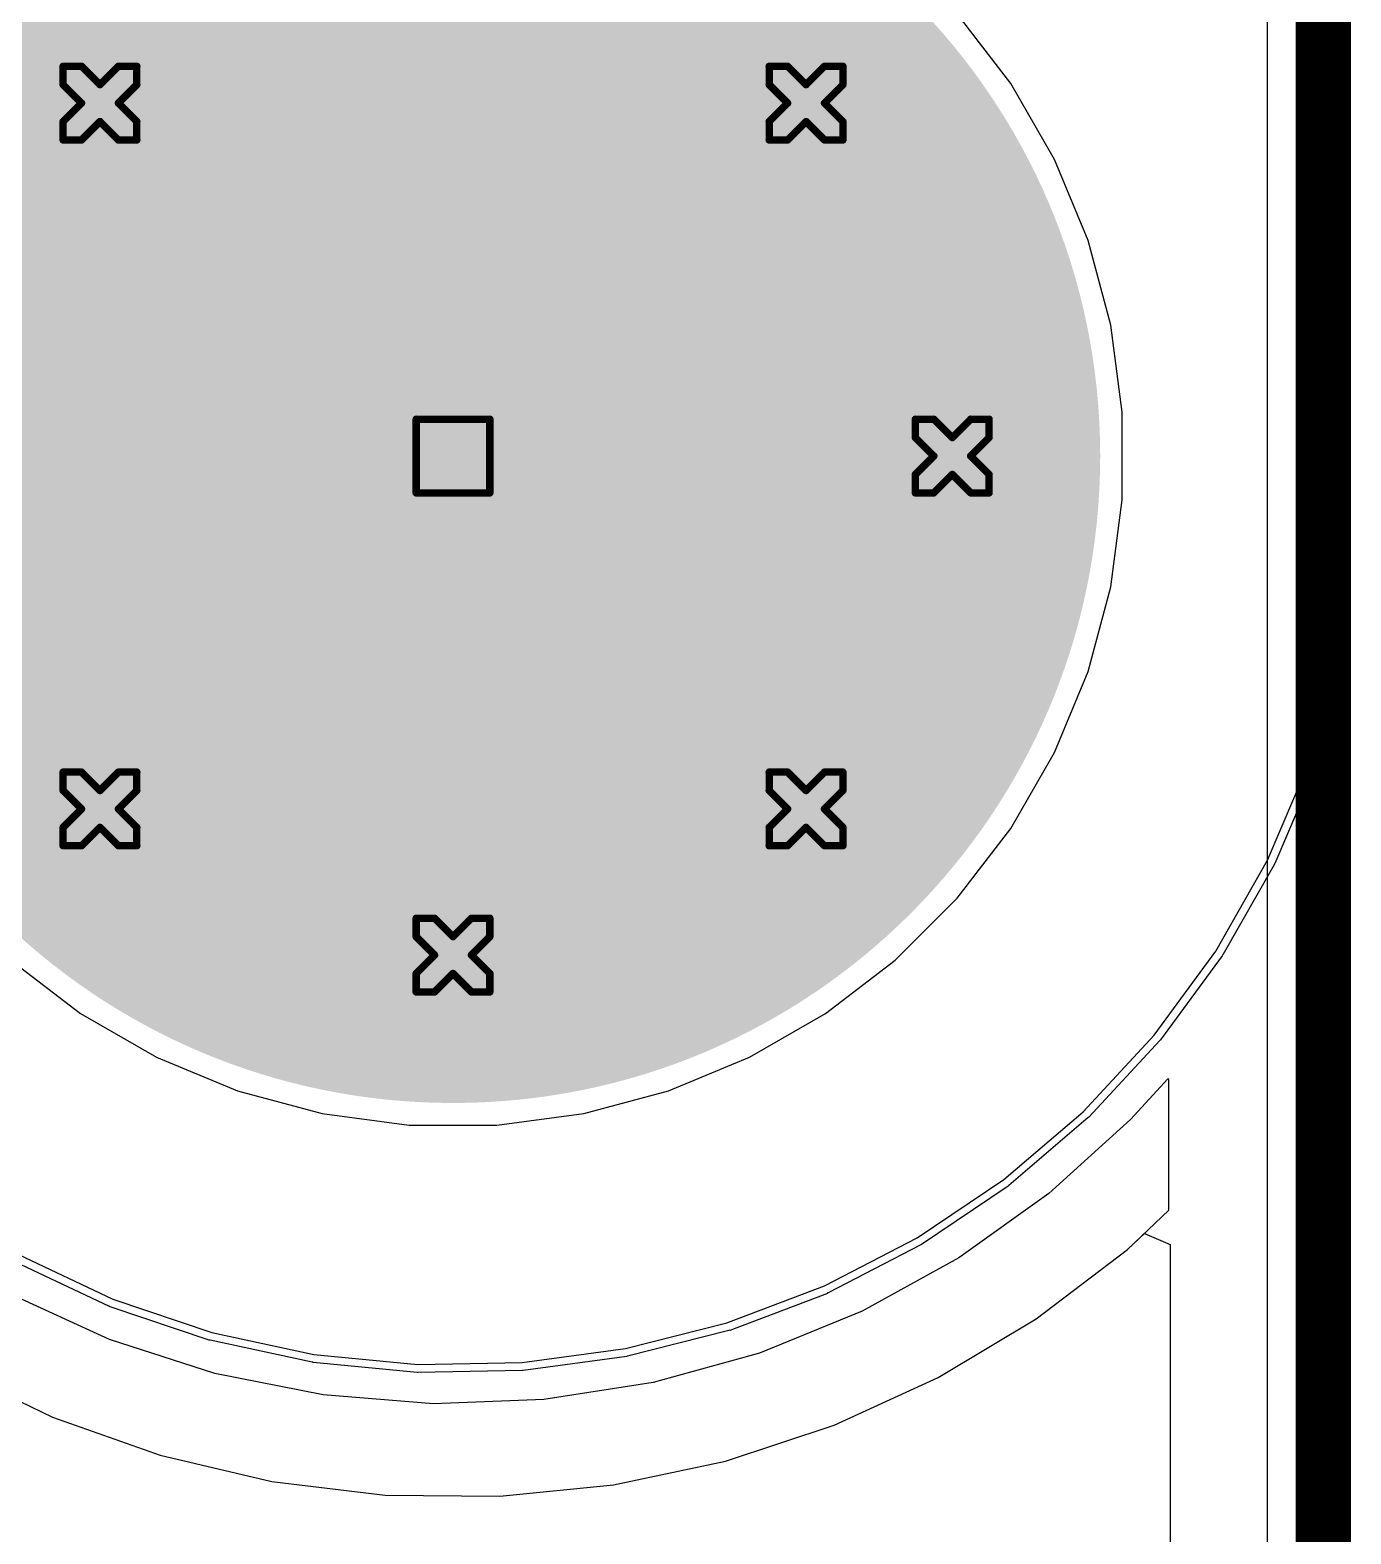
# Model space of a CAD drawing. Header units: inches. Extents: x 0 to 5379, y 0 to 5429.
# Drawn here: x 341.08 to 350.19, y 206.57 to 216.94 of the extents above; entities that cross this region are included whole.
import ezdxf

# ---------------------------------------------------------------- set-up
doc = ezdxf.new("R2010")
doc.units = ezdxf.units.IN
for name, color, linetype in [('Board Outline', 216, 'Continuous'), ('Bottom Layer', 5, 'Continuous'), ('Bottom Solder', 6, 'Continuous'), ('Drill Drawing', 1, 'Continuous'), ('GND01', 16, 'Continuous'), ('GND02', 76, 'Continuous'), ('Multi-Layer', 9, 'Continuous'), ('Pad Holes', 156, 'Continuous'), ('PWR', 156, 'Continuous'), ('SIG 01', 90, 'Continuous'), ('Top Layer', 1, 'Continuous'), ('Top Solder', 216, 'Continuous'), ('Via Holes', 16, 'Continuous')]:
    doc.layers.add(name, color=color, linetype=linetype)

msp = doc.modelspace()

# ---------------------------------------------------------------- hatches: boundary and pattern name
at = {"layer": 'Bottom Layer'}
h = msp.add_hatch(color=5, dxfattribs=at)
edge = h.paths.add_edge_path()
edge.add_arc((344, 214), 4.36, 0, 360)
h = msp.add_hatch(color=5, dxfattribs=at)
edge = h.paths.add_edge_path()
edge.add_arc((341.566, 216.434), 0.3, 0, 360)
h = msp.add_hatch(color=5, dxfattribs=at)
edge = h.paths.add_edge_path()
edge.add_arc((346.434, 216.434), 0.3, 0, 360)
h = msp.add_hatch(color=5, dxfattribs=at)
edge = h.paths.add_edge_path()
edge.add_arc((347.442, 214), 0.3, 0, 360)
h = msp.add_hatch(color=5, dxfattribs=at)
edge = h.paths.add_edge_path()
edge.add_arc((341.566, 211.566), 0.3, 0, 360)
h = msp.add_hatch(color=5, dxfattribs=at)
edge = h.paths.add_edge_path()
edge.add_arc((346.434, 211.566), 0.3, 0, 360)
h = msp.add_hatch(color=5, dxfattribs=at)
edge = h.paths.add_edge_path()
edge.add_arc((344, 210.558), 0.3, 0, 360)
at = {"layer": 'Bottom Solder'}
h = msp.add_hatch(color=6, dxfattribs=at)
edge = h.paths.add_edge_path()
edge.add_arc((344, 214), 4.462, 0, 360)
h = msp.add_hatch(color=6, dxfattribs=at)
edge = h.paths.add_edge_path()
edge.add_arc((341.566, 216.434), 0.402, 0, 360)
h = msp.add_hatch(color=6, dxfattribs=at)
edge = h.paths.add_edge_path()
edge.add_arc((346.434, 216.434), 0.402, 0, 360)
h = msp.add_hatch(color=6, dxfattribs=at)
edge = h.paths.add_edge_path()
edge.add_arc((347.442, 214), 0.402, 0, 360)
h = msp.add_hatch(color=6, dxfattribs=at)
edge = h.paths.add_edge_path()
edge.add_arc((341.566, 211.566), 0.402, 0, 360)
h = msp.add_hatch(color=6, dxfattribs=at)
edge = h.paths.add_edge_path()
edge.add_arc((346.434, 211.566), 0.402, 0, 360)
h = msp.add_hatch(color=6, dxfattribs=at)
edge = h.paths.add_edge_path()
edge.add_arc((344, 210.558), 0.402, 0, 360)
at = {"layer": 'GND01'}
h = msp.add_hatch(color=16, dxfattribs=at)
edge = h.paths.add_edge_path()
edge.add_arc((344, 214), 4.36, 0, 360)
h = msp.add_hatch(color=16, dxfattribs=at)
edge = h.paths.add_edge_path()
edge.add_arc((341.566, 216.434), 0.3, 0, 360)
h = msp.add_hatch(color=16, dxfattribs=at)
edge = h.paths.add_edge_path()
edge.add_arc((346.434, 216.434), 0.3, 0, 360)
h = msp.add_hatch(color=16, dxfattribs=at)
edge = h.paths.add_edge_path()
edge.add_arc((347.442, 214), 0.3, 0, 360)
h = msp.add_hatch(color=16, dxfattribs=at)
edge = h.paths.add_edge_path()
edge.add_arc((341.566, 211.566), 0.3, 0, 360)
h = msp.add_hatch(color=16, dxfattribs=at)
edge = h.paths.add_edge_path()
edge.add_arc((346.434, 211.566), 0.3, 0, 360)
h = msp.add_hatch(color=16, dxfattribs=at)
edge = h.paths.add_edge_path()
edge.add_arc((344, 210.558), 0.3, 0, 360)
at = {"layer": 'GND02'}
h = msp.add_hatch(color=76, dxfattribs=at)
edge = h.paths.add_edge_path()
edge.add_arc((344, 214), 4.36, 0, 360)
h = msp.add_hatch(color=76, dxfattribs=at)
edge = h.paths.add_edge_path()
edge.add_arc((341.566, 216.434), 0.3, 0, 360)
h = msp.add_hatch(color=76, dxfattribs=at)
edge = h.paths.add_edge_path()
edge.add_arc((346.434, 216.434), 0.3, 0, 360)
h = msp.add_hatch(color=76, dxfattribs=at)
edge = h.paths.add_edge_path()
edge.add_arc((347.442, 214), 0.3, 0, 360)
h = msp.add_hatch(color=76, dxfattribs=at)
edge = h.paths.add_edge_path()
edge.add_arc((341.566, 211.566), 0.3, 0, 360)
h = msp.add_hatch(color=76, dxfattribs=at)
edge = h.paths.add_edge_path()
edge.add_arc((346.434, 211.566), 0.3, 0, 360)
h = msp.add_hatch(color=76, dxfattribs=at)
edge = h.paths.add_edge_path()
edge.add_arc((344, 210.558), 0.3, 0, 360)
at = {"layer": 'Multi-Layer'}
h = msp.add_hatch(color=9, dxfattribs=at)
edge = h.paths.add_edge_path()
edge.add_arc((344, 214), 4.36, 0, 360)
at = {"layer": 'Pad Holes'}
h = msp.add_hatch(color=7, dxfattribs=at)
edge = h.paths.add_edge_path()
edge.add_arc((344, 214), 2.5, 0, 360)
at = {"layer": 'PWR'}
h = msp.add_hatch(color=156, dxfattribs=at)
edge = h.paths.add_edge_path()
edge.add_arc((344, 214), 4.36, 0, 360)
h = msp.add_hatch(color=156, dxfattribs=at)
edge = h.paths.add_edge_path()
edge.add_arc((341.566, 216.434), 0.3, 0, 360)
h = msp.add_hatch(color=156, dxfattribs=at)
edge = h.paths.add_edge_path()
edge.add_arc((346.434, 216.434), 0.3, 0, 360)
h = msp.add_hatch(color=156, dxfattribs=at)
edge = h.paths.add_edge_path()
edge.add_arc((347.442, 214), 0.3, 0, 360)
h = msp.add_hatch(color=156, dxfattribs=at)
edge = h.paths.add_edge_path()
edge.add_arc((341.566, 211.566), 0.3, 0, 360)
h = msp.add_hatch(color=156, dxfattribs=at)
edge = h.paths.add_edge_path()
edge.add_arc((346.434, 211.566), 0.3, 0, 360)
h = msp.add_hatch(color=156, dxfattribs=at)
edge = h.paths.add_edge_path()
edge.add_arc((344, 210.558), 0.3, 0, 360)
at = {"layer": 'SIG 01'}
h = msp.add_hatch(color=90, dxfattribs=at)
edge = h.paths.add_edge_path()
edge.add_arc((344, 214), 4.36, 0, 360)
h = msp.add_hatch(color=90, dxfattribs=at)
edge = h.paths.add_edge_path()
edge.add_arc((341.566, 216.434), 0.3, 0, 360)
h = msp.add_hatch(color=90, dxfattribs=at)
edge = h.paths.add_edge_path()
edge.add_arc((346.434, 216.434), 0.3, 0, 360)
h = msp.add_hatch(color=90, dxfattribs=at)
edge = h.paths.add_edge_path()
edge.add_arc((347.442, 214), 0.3, 0, 360)
h = msp.add_hatch(color=90, dxfattribs=at)
edge = h.paths.add_edge_path()
edge.add_arc((341.566, 211.566), 0.3, 0, 360)
h = msp.add_hatch(color=90, dxfattribs=at)
edge = h.paths.add_edge_path()
edge.add_arc((346.434, 211.566), 0.3, 0, 360)
h = msp.add_hatch(color=90, dxfattribs=at)
edge = h.paths.add_edge_path()
edge.add_arc((344, 210.558), 0.3, 0, 360)
at = {"layer": 'Top Layer'}
h = msp.add_hatch(color=1, dxfattribs=at)
edge = h.paths.add_edge_path()
edge.add_arc((344, 214), 4.36, 0, 360)
h = msp.add_hatch(color=1, dxfattribs=at)
edge = h.paths.add_edge_path()
edge.add_arc((341.566, 216.434), 0.3, 0, 360)
h = msp.add_hatch(color=1, dxfattribs=at)
edge = h.paths.add_edge_path()
edge.add_arc((346.434, 216.434), 0.3, 0, 360)
h = msp.add_hatch(color=1, dxfattribs=at)
edge = h.paths.add_edge_path()
edge.add_arc((347.442, 214), 0.3, 0, 360)
h = msp.add_hatch(color=1, dxfattribs=at)
edge = h.paths.add_edge_path()
edge.add_arc((341.566, 211.566), 0.3, 0, 360)
h = msp.add_hatch(color=1, dxfattribs=at)
edge = h.paths.add_edge_path()
edge.add_arc((346.434, 211.566), 0.3, 0, 360)
h = msp.add_hatch(color=1, dxfattribs=at)
edge = h.paths.add_edge_path()
edge.add_arc((344, 210.558), 0.3, 0, 360)
at = {"layer": 'Top Solder'}
h = msp.add_hatch(color=216, dxfattribs=at)
edge = h.paths.add_edge_path()
edge.add_arc((344, 214), 4.462, 0, 360)
h = msp.add_hatch(color=216, dxfattribs=at)
edge = h.paths.add_edge_path()
edge.add_arc((341.566, 216.434), 0.402, 0, 360)
h = msp.add_hatch(color=216, dxfattribs=at)
edge = h.paths.add_edge_path()
edge.add_arc((346.434, 216.434), 0.402, 0, 360)
h = msp.add_hatch(color=216, dxfattribs=at)
edge = h.paths.add_edge_path()
edge.add_arc((347.442, 214), 0.402, 0, 360)
h = msp.add_hatch(color=216, dxfattribs=at)
edge = h.paths.add_edge_path()
edge.add_arc((341.566, 211.566), 0.402, 0, 360)
h = msp.add_hatch(color=216, dxfattribs=at)
edge = h.paths.add_edge_path()
edge.add_arc((346.434, 211.566), 0.402, 0, 360)
h = msp.add_hatch(color=216, dxfattribs=at)
edge = h.paths.add_edge_path()
edge.add_arc((344, 210.558), 0.402, 0, 360)
at = {"layer": 'Via Holes'}
h = msp.add_hatch(color=7, dxfattribs=at)
edge = h.paths.add_edge_path()
edge.add_arc((341.566, 216.434), 0.15, 0, 360)
h = msp.add_hatch(color=7, dxfattribs=at)
edge = h.paths.add_edge_path()
edge.add_arc((346.434, 216.434), 0.15, 0, 360)
h = msp.add_hatch(color=7, dxfattribs=at)
edge = h.paths.add_edge_path()
edge.add_arc((347.442, 214), 0.15, 0, 360)
h = msp.add_hatch(color=7, dxfattribs=at)
edge = h.paths.add_edge_path()
edge.add_arc((341.566, 211.566), 0.15, 0, 360)
h = msp.add_hatch(color=7, dxfattribs=at)
edge = h.paths.add_edge_path()
edge.add_arc((346.434, 211.566), 0.15, 0, 360)
h = msp.add_hatch(color=7, dxfattribs=at)
edge = h.paths.add_edge_path()
edge.add_arc((344, 210.558), 0.15, 0, 360)

# ---------------------------------------------------------------- linework, layer by layer
at = {"layer": 'Board Outline'}
msp.add_lwpolyline([(350, 0, 0.381, 0.381, 0), (350, 220, 0.381, 0.381, 0)], format="xyseb", dxfattribs=at)
at = {"layer": 'Bottom Layer'}
for p, q in [((350, 212.22), (350, 220)), ((349.898, 211.874), (350.001, 212.219)), ((350.001, 212.219), (350, 212.22)), ((350.001, 212.219), (350.001, 212.219)), ((349.616, 211.212), (349.898, 211.874)), ((349.259, 210.586), (349.616, 211.212)), ((348.833, 210.006), (349.259, 210.586)), ((348.344, 209.478), (348.833, 210.006)), ((348.929, 209.705), (348.671, 209.425)), ((348.936, 209.7), (348.929, 209.705)), ((348.936, 208.798), (348.936, 209.7)), ((347.797, 209.01), (348.344, 209.478)), ((348.671, 209.425), (348.107, 208.913)), ((347.2, 208.608), (347.797, 209.01)), ((348.107, 208.913), (347.487, 208.469)), ((348.65, 208.527), (348.936, 208.798)), ((348.936, 208.798), (348.936, 208.798)), ((346.561, 208.277), (347.2, 208.608)), ((348.65, 208.527), (348.767, 208.638)), ((348.767, 208.638), (348.945, 208.562)), ((341.004, 208.492), (341.655, 208.185)), ((348.021, 208.05), (348.65, 208.527)), ((348.021, 208.05), (348.65, 208.527)), ((348.945, 208.562), (348.945, 111.91)), ((347.487, 208.469), (346.82, 208.101)), ((345.888, 208.021), (346.561, 208.277)), ((341.632, 207.906), (340.939, 208.223)), ((341.655, 208.185), (342.337, 207.955)), ((346.82, 208.101), (346.114, 207.813)), ((345.19, 207.844), (345.888, 208.021)), ((347.344, 207.645), (348.021, 208.05)), ((347.344, 207.645), (348.021, 208.05)), ((342.358, 207.672), (341.632, 207.906)), ((342.337, 207.955), (343.041, 207.804)), ((343.041, 207.804), (343.757, 207.735)), ((344.477, 207.748), (345.19, 207.844)), ((346.114, 207.813), (345.38, 207.609)), ((340.528, 207.713), (341.238, 207.371)), ((340.528, 207.713), (341.238, 207.371)), ((343.105, 207.524), (342.358, 207.672)), ((343.757, 207.735), (344.477, 207.748)), ((345.38, 207.609), (344.627, 207.492)), ((346.627, 207.316), (347.344, 207.645)), ((346.627, 207.316), (347.344, 207.645)), ((343.865, 207.463), (343.105, 207.524)), ((344.627, 207.492), (343.865, 207.463)), ((341.238, 207.371), (341.982, 207.108)), ((341.238, 207.371), (341.982, 207.108)), ((345.878, 207.068), (346.627, 207.316)), ((345.878, 207.068), (346.627, 207.316)), ((341.982, 207.108), (342.75, 206.928)), ((341.982, 207.108), (342.75, 206.928)), ((345.107, 206.904), (345.878, 207.068)), ((345.107, 206.904), (345.878, 207.068)), ((342.75, 206.928), (343.533, 206.834)), ((342.75, 206.928), (343.533, 206.834)), ((343.533, 206.834), (344.322, 206.826)), ((343.533, 206.834), (344.322, 206.826)), ((344.322, 206.826), (345.107, 206.904)), ((344.322, 206.826), (345.107, 206.904))]:
    msp.add_line(p, q, dxfattribs=at)
at = {"layer": 'Bottom Solder'}
for p, q in [((350.055, 220), (350.055, 212.221)), ((350.056, 212.219), (350.053, 212.211)), ((350.055, 212.221), (350.056, 212.219)), ((350.054, 212.203), (349.951, 211.858)), ((350.053, 212.211), (350.054, 212.203)), ((349.949, 211.852), (349.667, 211.19)), ((349.951, 211.858), (349.949, 211.855)), ((349.949, 211.855), (349.949, 211.852)), ((349.664, 211.184), (349.307, 210.559)), ((349.667, 211.19), (349.664, 211.188)), ((349.664, 211.188), (349.664, 211.184)), ((349.305, 210.557), (349.304, 210.554)), ((349.307, 210.559), (349.305, 210.557)), ((349.304, 210.554), (348.878, 209.973)), ((348.874, 209.969), (348.384, 209.441)), ((348.875, 209.972), (348.874, 209.969)), ((348.878, 209.973), (348.875, 209.972)), ((348.38, 209.437), (347.833, 208.968)), ((348.381, 209.44), (348.38, 209.437)), ((348.384, 209.441), (348.381, 209.44)), ((347.828, 208.965), (347.231, 208.562)), ((347.83, 208.967), (347.828, 208.965)), ((347.833, 208.968), (347.83, 208.967)), ((347.225, 208.559), (346.586, 208.228)), ((347.228, 208.562), (347.225, 208.559)), ((347.231, 208.562), (347.228, 208.562)), ((341.631, 208.135), (340.98, 208.442)), ((346.581, 208.225), (345.908, 207.969)), ((346.583, 208.228), (346.581, 208.225)), ((346.586, 208.228), (346.583, 208.228)), ((341.635, 208.135), (341.631, 208.135)), ((341.637, 208.133), (341.635, 208.135)), ((342.319, 207.902), (341.637, 208.133)), ((345.902, 207.968), (345.204, 207.791)), ((345.904, 207.97), (345.902, 207.968)), ((345.908, 207.969), (345.904, 207.97)), ((342.323, 207.903), (342.319, 207.902)), ((342.325, 207.901), (342.323, 207.903)), ((343.029, 207.75), (342.325, 207.901)), ((345.198, 207.789), (344.484, 207.693)), ((345.201, 207.791), (345.198, 207.789)), ((345.204, 207.791), (345.201, 207.791)), ((343.033, 207.75), (343.029, 207.75)), ((343.036, 207.749), (343.033, 207.75)), ((343.752, 207.68), (343.036, 207.749)), ((343.755, 207.681), (343.752, 207.68)), ((343.758, 207.68), (343.755, 207.681)), ((344.478, 207.693), (343.758, 207.68)), ((344.481, 207.694), (344.478, 207.693)), ((344.484, 207.693), (344.481, 207.694))]:
    msp.add_line(p, q, dxfattribs=at)
at = {"layer": 'Drill Drawing'}
for points in [[(341.312, 216.561, 0.0508, 0.0508, 0), (341.312, 216.688, 0.0508, 0.0508, 0)], [(341.312, 216.688, 0.0508, 0.0508, 0), (341.439, 216.688, 0.0508, 0.0508, 0)], [(341.439, 216.688, 0.0508, 0.0508, 0), (341.566, 216.561, 0.0508, 0.0508, 0)], [(341.566, 216.561, 0.0508, 0.0508, 0), (341.693, 216.688, 0.0508, 0.0508, 0)], [(341.693, 216.688, 0.0508, 0.0508, 0), (341.82, 216.688, 0.0508, 0.0508, 0)], [(341.82, 216.561, 0.0508, 0.0508, 0), (341.82, 216.688, 0.0508, 0.0508, 0)], [(346.18, 216.561, 0.0508, 0.0508, 0), (346.18, 216.688, 0.0508, 0.0508, 0)], [(346.18, 216.688, 0.0508, 0.0508, 0), (346.307, 216.688, 0.0508, 0.0508, 0)], [(346.307, 216.688, 0.0508, 0.0508, 0), (346.434, 216.561, 0.0508, 0.0508, 0)], [(346.434, 216.561, 0.0508, 0.0508, 0), (346.561, 216.688, 0.0508, 0.0508, 0)], [(346.561, 216.688, 0.0508, 0.0508, 0), (346.688, 216.688, 0.0508, 0.0508, 0)], [(346.688, 216.561, 0.0508, 0.0508, 0), (346.688, 216.688, 0.0508, 0.0508, 0)], [(341.312, 216.561, 0.0508, 0.0508, 0), (341.439, 216.434, 0.0508, 0.0508, 0)], [(341.693, 216.434, 0.0508, 0.0508, 0), (341.82, 216.561, 0.0508, 0.0508, 0)], [(346.18, 216.561, 0.0508, 0.0508, 0), (346.307, 216.434, 0.0508, 0.0508, 0)], [(346.561, 216.434, 0.0508, 0.0508, 0), (346.688, 216.561, 0.0508, 0.0508, 0)], [(341.312, 216.307, 0.0508, 0.0508, 0), (341.439, 216.434, 0.0508, 0.0508, 0)], [(341.693, 216.434, 0.0508, 0.0508, 0), (341.82, 216.307, 0.0508, 0.0508, 0)], [(346.18, 216.307, 0.0508, 0.0508, 0), (346.307, 216.434, 0.0508, 0.0508, 0)], [(346.561, 216.434, 0.0508, 0.0508, 0), (346.688, 216.307, 0.0508, 0.0508, 0)], [(341.312, 216.18, 0.0508, 0.0508, 0), (341.312, 216.307, 0.0508, 0.0508, 0)], [(341.439, 216.18, 0.0508, 0.0508, 0), (341.566, 216.307, 0.0508, 0.0508, 0)], [(341.566, 216.307, 0.0508, 0.0508, 0), (341.693, 216.18, 0.0508, 0.0508, 0)], [(341.82, 216.18, 0.0508, 0.0508, 0), (341.82, 216.307, 0.0508, 0.0508, 0)], [(346.18, 216.18, 0.0508, 0.0508, 0), (346.18, 216.307, 0.0508, 0.0508, 0)], [(346.307, 216.18, 0.0508, 0.0508, 0), (346.434, 216.307, 0.0508, 0.0508, 0)], [(346.434, 216.307, 0.0508, 0.0508, 0), (346.561, 216.18, 0.0508, 0.0508, 0)], [(346.688, 216.18, 0.0508, 0.0508, 0), (346.688, 216.307, 0.0508, 0.0508, 0)], [(341.312, 216.18, 0.0508, 0.0508, 0), (341.439, 216.18, 0.0508, 0.0508, 0)], [(341.693, 216.18, 0.0508, 0.0508, 0), (341.82, 216.18, 0.0508, 0.0508, 0)], [(346.18, 216.18, 0.0508, 0.0508, 0), (346.307, 216.18, 0.0508, 0.0508, 0)], [(346.561, 216.18, 0.0508, 0.0508, 0), (346.688, 216.18, 0.0508, 0.0508, 0)], [(343.746, 214.254, 0.0508, 0.0508, 0), (344.254, 214.254, 0.0508, 0.0508, 0)], [(343.746, 213.746, 0.0508, 0.0508, 0), (343.746, 214.254, 0.0508, 0.0508, 0)], [(344.254, 213.746, 0.0508, 0.0508, 0), (344.254, 214.254, 0.0508, 0.0508, 0)], [(347.188, 214.127, 0.0508, 0.0508, 0), (347.188, 214.254, 0.0508, 0.0508, 0)], [(347.188, 214.254, 0.0508, 0.0508, 0), (347.315, 214.254, 0.0508, 0.0508, 0)], [(347.315, 214.254, 0.0508, 0.0508, 0), (347.442, 214.127, 0.0508, 0.0508, 0)], [(347.442, 214.127, 0.0508, 0.0508, 0), (347.569, 214.254, 0.0508, 0.0508, 0)], [(347.569, 214.254, 0.0508, 0.0508, 0), (347.696, 214.254, 0.0508, 0.0508, 0)], [(347.696, 214.127, 0.0508, 0.0508, 0), (347.696, 214.254, 0.0508, 0.0508, 0)], [(347.188, 214.127, 0.0508, 0.0508, 0), (347.315, 214, 0.0508, 0.0508, 0)], [(347.569, 214, 0.0508, 0.0508, 0), (347.696, 214.127, 0.0508, 0.0508, 0)], [(347.188, 213.873, 0.0508, 0.0508, 0), (347.315, 214, 0.0508, 0.0508, 0)], [(347.569, 214, 0.0508, 0.0508, 0), (347.696, 213.873, 0.0508, 0.0508, 0)], [(347.188, 213.746, 0.0508, 0.0508, 0), (347.188, 213.873, 0.0508, 0.0508, 0)], [(347.315, 213.746, 0.0508, 0.0508, 0), (347.442, 213.873, 0.0508, 0.0508, 0)], [(347.442, 213.873, 0.0508, 0.0508, 0), (347.569, 213.746, 0.0508, 0.0508, 0)], [(347.696, 213.746, 0.0508, 0.0508, 0), (347.696, 213.873, 0.0508, 0.0508, 0)], [(343.746, 213.746, 0.0508, 0.0508, 0), (344.254, 213.746, 0.0508, 0.0508, 0)], [(347.188, 213.746, 0.0508, 0.0508, 0), (347.315, 213.746, 0.0508, 0.0508, 0)], [(347.569, 213.746, 0.0508, 0.0508, 0), (347.696, 213.746, 0.0508, 0.0508, 0)], [(341.312, 211.693, 0.0508, 0.0508, 0), (341.312, 211.82, 0.0508, 0.0508, 0)], [(341.312, 211.82, 0.0508, 0.0508, 0), (341.439, 211.82, 0.0508, 0.0508, 0)], [(341.439, 211.82, 0.0508, 0.0508, 0), (341.566, 211.693, 0.0508, 0.0508, 0)], [(341.566, 211.693, 0.0508, 0.0508, 0), (341.693, 211.82, 0.0508, 0.0508, 0)], [(341.693, 211.82, 0.0508, 0.0508, 0), (341.82, 211.82, 0.0508, 0.0508, 0)], [(341.82, 211.693, 0.0508, 0.0508, 0), (341.82, 211.82, 0.0508, 0.0508, 0)], [(346.18, 211.693, 0.0508, 0.0508, 0), (346.18, 211.82, 0.0508, 0.0508, 0)], [(346.18, 211.82, 0.0508, 0.0508, 0), (346.307, 211.82, 0.0508, 0.0508, 0)], [(346.307, 211.82, 0.0508, 0.0508, 0), (346.434, 211.693, 0.0508, 0.0508, 0)], [(346.434, 211.693, 0.0508, 0.0508, 0), (346.561, 211.82, 0.0508, 0.0508, 0)], [(346.561, 211.82, 0.0508, 0.0508, 0), (346.688, 211.82, 0.0508, 0.0508, 0)], [(346.688, 211.693, 0.0508, 0.0508, 0), (346.688, 211.82, 0.0508, 0.0508, 0)], [(341.312, 211.693, 0.0508, 0.0508, 0), (341.439, 211.566, 0.0508, 0.0508, 0)], [(341.693, 211.566, 0.0508, 0.0508, 0), (341.82, 211.693, 0.0508, 0.0508, 0)], [(346.18, 211.693, 0.0508, 0.0508, 0), (346.307, 211.566, 0.0508, 0.0508, 0)], [(346.561, 211.566, 0.0508, 0.0508, 0), (346.688, 211.693, 0.0508, 0.0508, 0)], [(341.312, 211.439, 0.0508, 0.0508, 0), (341.439, 211.566, 0.0508, 0.0508, 0)], [(341.693, 211.566, 0.0508, 0.0508, 0), (341.82, 211.439, 0.0508, 0.0508, 0)], [(346.18, 211.439, 0.0508, 0.0508, 0), (346.307, 211.566, 0.0508, 0.0508, 0)], [(346.561, 211.566, 0.0508, 0.0508, 0), (346.688, 211.439, 0.0508, 0.0508, 0)], [(341.312, 211.312, 0.0508, 0.0508, 0), (341.312, 211.439, 0.0508, 0.0508, 0)], [(341.439, 211.312, 0.0508, 0.0508, 0), (341.566, 211.439, 0.0508, 0.0508, 0)], [(341.566, 211.439, 0.0508, 0.0508, 0), (341.693, 211.312, 0.0508, 0.0508, 0)], [(341.82, 211.312, 0.0508, 0.0508, 0), (341.82, 211.439, 0.0508, 0.0508, 0)], [(346.18, 211.312, 0.0508, 0.0508, 0), (346.18, 211.439, 0.0508, 0.0508, 0)], [(346.307, 211.312, 0.0508, 0.0508, 0), (346.434, 211.439, 0.0508, 0.0508, 0)], [(346.434, 211.439, 0.0508, 0.0508, 0), (346.561, 211.312, 0.0508, 0.0508, 0)], [(346.688, 211.312, 0.0508, 0.0508, 0), (346.688, 211.439, 0.0508, 0.0508, 0)], [(341.312, 211.312, 0.0508, 0.0508, 0), (341.439, 211.312, 0.0508, 0.0508, 0)], [(341.693, 211.312, 0.0508, 0.0508, 0), (341.82, 211.312, 0.0508, 0.0508, 0)], [(346.18, 211.312, 0.0508, 0.0508, 0), (346.307, 211.312, 0.0508, 0.0508, 0)], [(346.561, 211.312, 0.0508, 0.0508, 0), (346.688, 211.312, 0.0508, 0.0508, 0)], [(343.746, 210.685, 0.0508, 0.0508, 0), (343.746, 210.812, 0.0508, 0.0508, 0)], [(343.746, 210.812, 0.0508, 0.0508, 0), (343.873, 210.812, 0.0508, 0.0508, 0)], [(343.873, 210.812, 0.0508, 0.0508, 0), (344, 210.685, 0.0508, 0.0508, 0)], [(344, 210.685, 0.0508, 0.0508, 0), (344.127, 210.812, 0.0508, 0.0508, 0)], [(344.127, 210.812, 0.0508, 0.0508, 0), (344.254, 210.812, 0.0508, 0.0508, 0)], [(344.254, 210.685, 0.0508, 0.0508, 0), (344.254, 210.812, 0.0508, 0.0508, 0)], [(343.746, 210.685, 0.0508, 0.0508, 0), (343.873, 210.558, 0.0508, 0.0508, 0)], [(344.127, 210.558, 0.0508, 0.0508, 0), (344.254, 210.685, 0.0508, 0.0508, 0)], [(343.746, 210.431, 0.0508, 0.0508, 0), (343.873, 210.558, 0.0508, 0.0508, 0)], [(344.127, 210.558, 0.0508, 0.0508, 0), (344.254, 210.431, 0.0508, 0.0508, 0)], [(343.746, 210.304, 0.0508, 0.0508, 0), (343.746, 210.431, 0.0508, 0.0508, 0)], [(343.873, 210.304, 0.0508, 0.0508, 0), (344, 210.431, 0.0508, 0.0508, 0)], [(344, 210.431, 0.0508, 0.0508, 0), (344.127, 210.304, 0.0508, 0.0508, 0)], [(344.254, 210.304, 0.0508, 0.0508, 0), (344.254, 210.431, 0.0508, 0.0508, 0)], [(343.746, 210.304, 0.0508, 0.0508, 0), (343.873, 210.304, 0.0508, 0.0508, 0)], [(344.127, 210.304, 0.0508, 0.0508, 0), (344.254, 210.304, 0.0508, 0.0508, 0)]]:
    msp.add_lwpolyline(points, format="xyseb", dxfattribs=at)
for points in [[(341.299, 216.688, 0.0254, 0.0254, 1), (341.325, 216.688, 0.0254, 0.0254, 1)], [(341.299, 216.688, 0.0254, 0.0254, 1), (341.325, 216.688, 0.0254, 0.0254, 1)], [(341.426, 216.688, 0.0254, 0.0254, 1), (341.452, 216.688, 0.0254, 0.0254, 1)], [(341.426, 216.688, 0.0254, 0.0254, 1), (341.452, 216.688, 0.0254, 0.0254, 1)], [(341.68, 216.688, 0.0254, 0.0254, 1), (341.706, 216.688, 0.0254, 0.0254, 1)], [(341.68, 216.688, 0.0254, 0.0254, 1), (341.706, 216.688, 0.0254, 0.0254, 1)], [(341.807, 216.688, 0.0254, 0.0254, 1), (341.833, 216.688, 0.0254, 0.0254, 1)], [(341.807, 216.688, 0.0254, 0.0254, 1), (341.833, 216.688, 0.0254, 0.0254, 1)], [(346.167, 216.688, 0.0254, 0.0254, 1), (346.193, 216.688, 0.0254, 0.0254, 1)], [(346.167, 216.688, 0.0254, 0.0254, 1), (346.193, 216.688, 0.0254, 0.0254, 1)], [(346.294, 216.688, 0.0254, 0.0254, 1), (346.32, 216.688, 0.0254, 0.0254, 1)], [(346.294, 216.688, 0.0254, 0.0254, 1), (346.32, 216.688, 0.0254, 0.0254, 1)], [(346.548, 216.688, 0.0254, 0.0254, 1), (346.574, 216.688, 0.0254, 0.0254, 1)], [(346.548, 216.688, 0.0254, 0.0254, 1), (346.574, 216.688, 0.0254, 0.0254, 1)], [(346.675, 216.688, 0.0254, 0.0254, 1), (346.701, 216.688, 0.0254, 0.0254, 1)], [(346.675, 216.688, 0.0254, 0.0254, 1), (346.701, 216.688, 0.0254, 0.0254, 1)], [(341.299, 216.561, 0.0254, 0.0254, 1), (341.325, 216.561, 0.0254, 0.0254, 1)], [(341.299, 216.561, 0.0254, 0.0254, 1), (341.325, 216.561, 0.0254, 0.0254, 1)], [(341.553, 216.561, 0.0254, 0.0254, 1), (341.579, 216.561, 0.0254, 0.0254, 1)], [(341.553, 216.561, 0.0254, 0.0254, 1), (341.579, 216.561, 0.0254, 0.0254, 1)], [(341.807, 216.561, 0.0254, 0.0254, 1), (341.833, 216.561, 0.0254, 0.0254, 1)], [(341.807, 216.561, 0.0254, 0.0254, 1), (341.833, 216.561, 0.0254, 0.0254, 1)], [(346.167, 216.561, 0.0254, 0.0254, 1), (346.193, 216.561, 0.0254, 0.0254, 1)], [(346.167, 216.561, 0.0254, 0.0254, 1), (346.193, 216.561, 0.0254, 0.0254, 1)], [(346.421, 216.561, 0.0254, 0.0254, 1), (346.447, 216.561, 0.0254, 0.0254, 1)], [(346.421, 216.561, 0.0254, 0.0254, 1), (346.447, 216.561, 0.0254, 0.0254, 1)], [(346.675, 216.561, 0.0254, 0.0254, 1), (346.701, 216.561, 0.0254, 0.0254, 1)], [(346.675, 216.561, 0.0254, 0.0254, 1), (346.701, 216.561, 0.0254, 0.0254, 1)], [(341.426, 216.434, 0.0254, 0.0254, 1), (341.452, 216.434, 0.0254, 0.0254, 1)], [(341.426, 216.434, 0.0254, 0.0254, 1), (341.452, 216.434, 0.0254, 0.0254, 1)], [(341.68, 216.434, 0.0254, 0.0254, 1), (341.706, 216.434, 0.0254, 0.0254, 1)], [(341.68, 216.434, 0.0254, 0.0254, 1), (341.706, 216.434, 0.0254, 0.0254, 1)], [(346.294, 216.434, 0.0254, 0.0254, 1), (346.32, 216.434, 0.0254, 0.0254, 1)], [(346.294, 216.434, 0.0254, 0.0254, 1), (346.32, 216.434, 0.0254, 0.0254, 1)], [(346.548, 216.434, 0.0254, 0.0254, 1), (346.574, 216.434, 0.0254, 0.0254, 1)], [(346.548, 216.434, 0.0254, 0.0254, 1), (346.574, 216.434, 0.0254, 0.0254, 1)], [(341.299, 216.307, 0.0254, 0.0254, 1), (341.325, 216.307, 0.0254, 0.0254, 1)], [(341.299, 216.307, 0.0254, 0.0254, 1), (341.325, 216.307, 0.0254, 0.0254, 1)], [(341.553, 216.307, 0.0254, 0.0254, 1), (341.579, 216.307, 0.0254, 0.0254, 1)], [(341.553, 216.307, 0.0254, 0.0254, 1), (341.579, 216.307, 0.0254, 0.0254, 1)], [(341.807, 216.307, 0.0254, 0.0254, 1), (341.833, 216.307, 0.0254, 0.0254, 1)], [(341.807, 216.307, 0.0254, 0.0254, 1), (341.833, 216.307, 0.0254, 0.0254, 1)], [(346.167, 216.307, 0.0254, 0.0254, 1), (346.193, 216.307, 0.0254, 0.0254, 1)], [(346.167, 216.307, 0.0254, 0.0254, 1), (346.193, 216.307, 0.0254, 0.0254, 1)], [(346.421, 216.307, 0.0254, 0.0254, 1), (346.447, 216.307, 0.0254, 0.0254, 1)], [(346.421, 216.307, 0.0254, 0.0254, 1), (346.447, 216.307, 0.0254, 0.0254, 1)], [(346.675, 216.307, 0.0254, 0.0254, 1), (346.701, 216.307, 0.0254, 0.0254, 1)], [(346.675, 216.307, 0.0254, 0.0254, 1), (346.701, 216.307, 0.0254, 0.0254, 1)], [(341.299, 216.18, 0.0254, 0.0254, 1), (341.325, 216.18, 0.0254, 0.0254, 1)], [(341.299, 216.18, 0.0254, 0.0254, 1), (341.325, 216.18, 0.0254, 0.0254, 1)], [(341.426, 216.18, 0.0254, 0.0254, 1), (341.452, 216.18, 0.0254, 0.0254, 1)], [(341.426, 216.18, 0.0254, 0.0254, 1), (341.452, 216.18, 0.0254, 0.0254, 1)], [(341.68, 216.18, 0.0254, 0.0254, 1), (341.706, 216.18, 0.0254, 0.0254, 1)], [(341.68, 216.18, 0.0254, 0.0254, 1), (341.706, 216.18, 0.0254, 0.0254, 1)], [(341.807, 216.18, 0.0254, 0.0254, 1), (341.833, 216.18, 0.0254, 0.0254, 1)], [(341.807, 216.18, 0.0254, 0.0254, 1), (341.833, 216.18, 0.0254, 0.0254, 1)], [(346.167, 216.18, 0.0254, 0.0254, 1), (346.193, 216.18, 0.0254, 0.0254, 1)], [(346.167, 216.18, 0.0254, 0.0254, 1), (346.193, 216.18, 0.0254, 0.0254, 1)], [(346.294, 216.18, 0.0254, 0.0254, 1), (346.32, 216.18, 0.0254, 0.0254, 1)], [(346.294, 216.18, 0.0254, 0.0254, 1), (346.32, 216.18, 0.0254, 0.0254, 1)], [(346.548, 216.18, 0.0254, 0.0254, 1), (346.574, 216.18, 0.0254, 0.0254, 1)], [(346.548, 216.18, 0.0254, 0.0254, 1), (346.574, 216.18, 0.0254, 0.0254, 1)], [(346.675, 216.18, 0.0254, 0.0254, 1), (346.701, 216.18, 0.0254, 0.0254, 1)], [(346.675, 216.18, 0.0254, 0.0254, 1), (346.701, 216.18, 0.0254, 0.0254, 1)], [(343.733, 214.254, 0.0254, 0.0254, 1), (343.759, 214.254, 0.0254, 0.0254, 1)], [(343.733, 214.254, 0.0254, 0.0254, 1), (343.759, 214.254, 0.0254, 0.0254, 1)], [(344.241, 214.254, 0.0254, 0.0254, 1), (344.267, 214.254, 0.0254, 0.0254, 1)], [(344.241, 214.254, 0.0254, 0.0254, 1), (344.267, 214.254, 0.0254, 0.0254, 1)], [(347.175, 214.254, 0.0254, 0.0254, 1), (347.201, 214.254, 0.0254, 0.0254, 1)], [(347.175, 214.254, 0.0254, 0.0254, 1), (347.201, 214.254, 0.0254, 0.0254, 1)], [(347.302, 214.254, 0.0254, 0.0254, 1), (347.328, 214.254, 0.0254, 0.0254, 1)], [(347.302, 214.254, 0.0254, 0.0254, 1), (347.328, 214.254, 0.0254, 0.0254, 1)], [(347.556, 214.254, 0.0254, 0.0254, 1), (347.582, 214.254, 0.0254, 0.0254, 1)], [(347.556, 214.254, 0.0254, 0.0254, 1), (347.582, 214.254, 0.0254, 0.0254, 1)], [(347.683, 214.254, 0.0254, 0.0254, 1), (347.709, 214.254, 0.0254, 0.0254, 1)], [(347.683, 214.254, 0.0254, 0.0254, 1), (347.709, 214.254, 0.0254, 0.0254, 1)], [(347.175, 214.127, 0.0254, 0.0254, 1), (347.201, 214.127, 0.0254, 0.0254, 1)], [(347.175, 214.127, 0.0254, 0.0254, 1), (347.201, 214.127, 0.0254, 0.0254, 1)], [(347.429, 214.127, 0.0254, 0.0254, 1), (347.455, 214.127, 0.0254, 0.0254, 1)], [(347.429, 214.127, 0.0254, 0.0254, 1), (347.455, 214.127, 0.0254, 0.0254, 1)], [(347.683, 214.127, 0.0254, 0.0254, 1), (347.709, 214.127, 0.0254, 0.0254, 1)], [(347.683, 214.127, 0.0254, 0.0254, 1), (347.709, 214.127, 0.0254, 0.0254, 1)], [(347.302, 214, 0.0254, 0.0254, 1), (347.328, 214, 0.0254, 0.0254, 1)], [(347.302, 214, 0.0254, 0.0254, 1), (347.328, 214, 0.0254, 0.0254, 1)], [(347.556, 214, 0.0254, 0.0254, 1), (347.582, 214, 0.0254, 0.0254, 1)], [(347.556, 214, 0.0254, 0.0254, 1), (347.582, 214, 0.0254, 0.0254, 1)], [(347.175, 213.873, 0.0254, 0.0254, 1), (347.201, 213.873, 0.0254, 0.0254, 1)], [(347.175, 213.873, 0.0254, 0.0254, 1), (347.201, 213.873, 0.0254, 0.0254, 1)], [(347.429, 213.873, 0.0254, 0.0254, 1), (347.455, 213.873, 0.0254, 0.0254, 1)], [(347.429, 213.873, 0.0254, 0.0254, 1), (347.455, 213.873, 0.0254, 0.0254, 1)], [(347.683, 213.873, 0.0254, 0.0254, 1), (347.709, 213.873, 0.0254, 0.0254, 1)], [(347.683, 213.873, 0.0254, 0.0254, 1), (347.709, 213.873, 0.0254, 0.0254, 1)], [(343.733, 213.746, 0.0254, 0.0254, 1), (343.759, 213.746, 0.0254, 0.0254, 1)], [(343.733, 213.746, 0.0254, 0.0254, 1), (343.759, 213.746, 0.0254, 0.0254, 1)], [(344.241, 213.746, 0.0254, 0.0254, 1), (344.267, 213.746, 0.0254, 0.0254, 1)], [(344.241, 213.746, 0.0254, 0.0254, 1), (344.267, 213.746, 0.0254, 0.0254, 1)], [(347.175, 213.746, 0.0254, 0.0254, 1), (347.201, 213.746, 0.0254, 0.0254, 1)], [(347.175, 213.746, 0.0254, 0.0254, 1), (347.201, 213.746, 0.0254, 0.0254, 1)], [(347.302, 213.746, 0.0254, 0.0254, 1), (347.328, 213.746, 0.0254, 0.0254, 1)], [(347.302, 213.746, 0.0254, 0.0254, 1), (347.328, 213.746, 0.0254, 0.0254, 1)], [(347.556, 213.746, 0.0254, 0.0254, 1), (347.582, 213.746, 0.0254, 0.0254, 1)], [(347.556, 213.746, 0.0254, 0.0254, 1), (347.582, 213.746, 0.0254, 0.0254, 1)], [(347.683, 213.746, 0.0254, 0.0254, 1), (347.709, 213.746, 0.0254, 0.0254, 1)], [(347.683, 213.746, 0.0254, 0.0254, 1), (347.709, 213.746, 0.0254, 0.0254, 1)], [(341.299, 211.82, 0.0254, 0.0254, 1), (341.325, 211.82, 0.0254, 0.0254, 1)], [(341.299, 211.82, 0.0254, 0.0254, 1), (341.325, 211.82, 0.0254, 0.0254, 1)], [(341.426, 211.82, 0.0254, 0.0254, 1), (341.452, 211.82, 0.0254, 0.0254, 1)], [(341.426, 211.82, 0.0254, 0.0254, 1), (341.452, 211.82, 0.0254, 0.0254, 1)], [(341.68, 211.82, 0.0254, 0.0254, 1), (341.706, 211.82, 0.0254, 0.0254, 1)], [(341.68, 211.82, 0.0254, 0.0254, 1), (341.706, 211.82, 0.0254, 0.0254, 1)], [(341.807, 211.82, 0.0254, 0.0254, 1), (341.833, 211.82, 0.0254, 0.0254, 1)], [(341.807, 211.82, 0.0254, 0.0254, 1), (341.833, 211.82, 0.0254, 0.0254, 1)], [(346.167, 211.82, 0.0254, 0.0254, 1), (346.193, 211.82, 0.0254, 0.0254, 1)], [(346.167, 211.82, 0.0254, 0.0254, 1), (346.193, 211.82, 0.0254, 0.0254, 1)], [(346.294, 211.82, 0.0254, 0.0254, 1), (346.32, 211.82, 0.0254, 0.0254, 1)], [(346.294, 211.82, 0.0254, 0.0254, 1), (346.32, 211.82, 0.0254, 0.0254, 1)], [(346.548, 211.82, 0.0254, 0.0254, 1), (346.574, 211.82, 0.0254, 0.0254, 1)], [(346.548, 211.82, 0.0254, 0.0254, 1), (346.574, 211.82, 0.0254, 0.0254, 1)], [(346.675, 211.82, 0.0254, 0.0254, 1), (346.701, 211.82, 0.0254, 0.0254, 1)], [(346.675, 211.82, 0.0254, 0.0254, 1), (346.701, 211.82, 0.0254, 0.0254, 1)], [(341.299, 211.693, 0.0254, 0.0254, 1), (341.325, 211.693, 0.0254, 0.0254, 1)], [(341.299, 211.693, 0.0254, 0.0254, 1), (341.325, 211.693, 0.0254, 0.0254, 1)], [(341.553, 211.693, 0.0254, 0.0254, 1), (341.579, 211.693, 0.0254, 0.0254, 1)], [(341.553, 211.693, 0.0254, 0.0254, 1), (341.579, 211.693, 0.0254, 0.0254, 1)], [(341.807, 211.693, 0.0254, 0.0254, 1), (341.833, 211.693, 0.0254, 0.0254, 1)], [(341.807, 211.693, 0.0254, 0.0254, 1), (341.833, 211.693, 0.0254, 0.0254, 1)], [(346.167, 211.693, 0.0254, 0.0254, 1), (346.193, 211.693, 0.0254, 0.0254, 1)], [(346.167, 211.693, 0.0254, 0.0254, 1), (346.193, 211.693, 0.0254, 0.0254, 1)], [(346.421, 211.693, 0.0254, 0.0254, 1), (346.447, 211.693, 0.0254, 0.0254, 1)], [(346.421, 211.693, 0.0254, 0.0254, 1), (346.447, 211.693, 0.0254, 0.0254, 1)], [(346.675, 211.693, 0.0254, 0.0254, 1), (346.701, 211.693, 0.0254, 0.0254, 1)], [(346.675, 211.693, 0.0254, 0.0254, 1), (346.701, 211.693, 0.0254, 0.0254, 1)], [(341.426, 211.566, 0.0254, 0.0254, 1), (341.452, 211.566, 0.0254, 0.0254, 1)], [(341.426, 211.566, 0.0254, 0.0254, 1), (341.452, 211.566, 0.0254, 0.0254, 1)], [(341.68, 211.566, 0.0254, 0.0254, 1), (341.706, 211.566, 0.0254, 0.0254, 1)], [(341.68, 211.566, 0.0254, 0.0254, 1), (341.706, 211.566, 0.0254, 0.0254, 1)], [(346.294, 211.566, 0.0254, 0.0254, 1), (346.32, 211.566, 0.0254, 0.0254, 1)], [(346.294, 211.566, 0.0254, 0.0254, 1), (346.32, 211.566, 0.0254, 0.0254, 1)], [(346.548, 211.566, 0.0254, 0.0254, 1), (346.574, 211.566, 0.0254, 0.0254, 1)], [(346.548, 211.566, 0.0254, 0.0254, 1), (346.574, 211.566, 0.0254, 0.0254, 1)], [(341.299, 211.439, 0.0254, 0.0254, 1), (341.325, 211.439, 0.0254, 0.0254, 1)], [(341.299, 211.439, 0.0254, 0.0254, 1), (341.325, 211.439, 0.0254, 0.0254, 1)], [(341.553, 211.439, 0.0254, 0.0254, 1), (341.579, 211.439, 0.0254, 0.0254, 1)], [(341.553, 211.439, 0.0254, 0.0254, 1), (341.579, 211.439, 0.0254, 0.0254, 1)], [(341.807, 211.439, 0.0254, 0.0254, 1), (341.833, 211.439, 0.0254, 0.0254, 1)], [(341.807, 211.439, 0.0254, 0.0254, 1), (341.833, 211.439, 0.0254, 0.0254, 1)], [(346.167, 211.439, 0.0254, 0.0254, 1), (346.193, 211.439, 0.0254, 0.0254, 1)], [(346.167, 211.439, 0.0254, 0.0254, 1), (346.193, 211.439, 0.0254, 0.0254, 1)], [(346.421, 211.439, 0.0254, 0.0254, 1), (346.447, 211.439, 0.0254, 0.0254, 1)], [(346.421, 211.439, 0.0254, 0.0254, 1), (346.447, 211.439, 0.0254, 0.0254, 1)], [(346.675, 211.439, 0.0254, 0.0254, 1), (346.701, 211.439, 0.0254, 0.0254, 1)], [(346.675, 211.439, 0.0254, 0.0254, 1), (346.701, 211.439, 0.0254, 0.0254, 1)], [(341.299, 211.312, 0.0254, 0.0254, 1), (341.325, 211.312, 0.0254, 0.0254, 1)], [(341.299, 211.312, 0.0254, 0.0254, 1), (341.325, 211.312, 0.0254, 0.0254, 1)], [(341.426, 211.312, 0.0254, 0.0254, 1), (341.452, 211.312, 0.0254, 0.0254, 1)], [(341.426, 211.312, 0.0254, 0.0254, 1), (341.452, 211.312, 0.0254, 0.0254, 1)], [(341.68, 211.312, 0.0254, 0.0254, 1), (341.706, 211.312, 0.0254, 0.0254, 1)], [(341.68, 211.312, 0.0254, 0.0254, 1), (341.706, 211.312, 0.0254, 0.0254, 1)], [(341.807, 211.312, 0.0254, 0.0254, 1), (341.833, 211.312, 0.0254, 0.0254, 1)], [(341.807, 211.312, 0.0254, 0.0254, 1), (341.833, 211.312, 0.0254, 0.0254, 1)], [(346.167, 211.312, 0.0254, 0.0254, 1), (346.193, 211.312, 0.0254, 0.0254, 1)], [(346.167, 211.312, 0.0254, 0.0254, 1), (346.193, 211.312, 0.0254, 0.0254, 1)], [(346.294, 211.312, 0.0254, 0.0254, 1), (346.32, 211.312, 0.0254, 0.0254, 1)], [(346.294, 211.312, 0.0254, 0.0254, 1), (346.32, 211.312, 0.0254, 0.0254, 1)], [(346.548, 211.312, 0.0254, 0.0254, 1), (346.574, 211.312, 0.0254, 0.0254, 1)], [(346.548, 211.312, 0.0254, 0.0254, 1), (346.574, 211.312, 0.0254, 0.0254, 1)], [(346.675, 211.312, 0.0254, 0.0254, 1), (346.701, 211.312, 0.0254, 0.0254, 1)], [(346.675, 211.312, 0.0254, 0.0254, 1), (346.701, 211.312, 0.0254, 0.0254, 1)], [(343.733, 210.812, 0.0254, 0.0254, 1), (343.759, 210.812, 0.0254, 0.0254, 1)], [(343.733, 210.812, 0.0254, 0.0254, 1), (343.759, 210.812, 0.0254, 0.0254, 1)], [(343.86, 210.812, 0.0254, 0.0254, 1), (343.886, 210.812, 0.0254, 0.0254, 1)], [(343.86, 210.812, 0.0254, 0.0254, 1), (343.886, 210.812, 0.0254, 0.0254, 1)], [(344.114, 210.812, 0.0254, 0.0254, 1), (344.14, 210.812, 0.0254, 0.0254, 1)], [(344.114, 210.812, 0.0254, 0.0254, 1), (344.14, 210.812, 0.0254, 0.0254, 1)], [(344.241, 210.812, 0.0254, 0.0254, 1), (344.267, 210.812, 0.0254, 0.0254, 1)], [(344.241, 210.812, 0.0254, 0.0254, 1), (344.267, 210.812, 0.0254, 0.0254, 1)], [(343.733, 210.685, 0.0254, 0.0254, 1), (343.759, 210.685, 0.0254, 0.0254, 1)], [(343.733, 210.685, 0.0254, 0.0254, 1), (343.759, 210.685, 0.0254, 0.0254, 1)], [(343.987, 210.685, 0.0254, 0.0254, 1), (344.013, 210.685, 0.0254, 0.0254, 1)], [(343.987, 210.685, 0.0254, 0.0254, 1), (344.013, 210.685, 0.0254, 0.0254, 1)], [(344.241, 210.685, 0.0254, 0.0254, 1), (344.267, 210.685, 0.0254, 0.0254, 1)], [(344.241, 210.685, 0.0254, 0.0254, 1), (344.267, 210.685, 0.0254, 0.0254, 1)], [(343.86, 210.558, 0.0254, 0.0254, 1), (343.886, 210.558, 0.0254, 0.0254, 1)], [(343.86, 210.558, 0.0254, 0.0254, 1), (343.886, 210.558, 0.0254, 0.0254, 1)], [(344.114, 210.558, 0.0254, 0.0254, 1), (344.14, 210.558, 0.0254, 0.0254, 1)], [(344.114, 210.558, 0.0254, 0.0254, 1), (344.14, 210.558, 0.0254, 0.0254, 1)], [(343.733, 210.431, 0.0254, 0.0254, 1), (343.759, 210.431, 0.0254, 0.0254, 1)], [(343.733, 210.431, 0.0254, 0.0254, 1), (343.759, 210.431, 0.0254, 0.0254, 1)], [(343.987, 210.431, 0.0254, 0.0254, 1), (344.013, 210.431, 0.0254, 0.0254, 1)], [(343.987, 210.431, 0.0254, 0.0254, 1), (344.013, 210.431, 0.0254, 0.0254, 1)], [(344.241, 210.431, 0.0254, 0.0254, 1), (344.267, 210.431, 0.0254, 0.0254, 1)], [(344.241, 210.431, 0.0254, 0.0254, 1), (344.267, 210.431, 0.0254, 0.0254, 1)], [(343.733, 210.304, 0.0254, 0.0254, 1), (343.759, 210.304, 0.0254, 0.0254, 1)], [(343.733, 210.304, 0.0254, 0.0254, 1), (343.759, 210.304, 0.0254, 0.0254, 1)], [(343.86, 210.304, 0.0254, 0.0254, 1), (343.886, 210.304, 0.0254, 0.0254, 1)], [(343.86, 210.304, 0.0254, 0.0254, 1), (343.886, 210.304, 0.0254, 0.0254, 1)], [(344.114, 210.304, 0.0254, 0.0254, 1), (344.14, 210.304, 0.0254, 0.0254, 1)], [(344.114, 210.304, 0.0254, 0.0254, 1), (344.14, 210.304, 0.0254, 0.0254, 1)], [(344.241, 210.304, 0.0254, 0.0254, 1), (344.267, 210.304, 0.0254, 0.0254, 1)], [(344.241, 210.304, 0.0254, 0.0254, 1), (344.267, 210.304, 0.0254, 0.0254, 1)]]:
    msp.add_lwpolyline(points, format="xyseb", close=True, dxfattribs=at)
at = {"layer": 'GND01'}
for p, q in [((349.612, 219.612), (349.612, 0.388)), ((347.845, 216.569), (347.476, 217.049)), ((348.147, 216.045), (347.845, 216.569)), ((348.379, 215.486), (348.147, 216.045)), ((348.535, 214.902), (348.379, 215.486)), ((348.614, 214.302), (348.535, 214.902)), ((348.614, 213.698), (348.614, 214.302)), ((348.535, 213.098), (348.614, 213.698)), ((348.379, 212.514), (348.535, 213.098)), ((348.147, 211.955), (348.379, 212.514)), ((347.845, 211.431), (348.147, 211.955)), ((347.476, 210.951), (347.845, 211.431)), ((347.049, 210.524), (347.476, 210.951)), ((340.951, 210.524), (341.431, 210.155)), ((346.569, 210.155), (347.049, 210.524)), ((341.431, 210.155), (341.955, 209.853)), ((346.045, 209.853), (346.569, 210.155)), ((341.955, 209.853), (342.514, 209.622)), ((345.486, 209.622), (346.045, 209.853)), ((342.514, 209.622), (343.098, 209.465)), ((344.902, 209.465), (345.486, 209.622)), ((343.098, 209.465), (343.698, 209.386)), ((344.302, 209.386), (344.902, 209.465)), ((343.698, 209.386), (344.302, 209.386))]:
    msp.add_line(p, q, dxfattribs=at)
at = {"layer": 'GND02'}
for p, q in [((349.612, 219.612), (349.612, 0.388)), ((347.845, 216.569), (347.476, 217.049)), ((348.147, 216.045), (347.845, 216.569)), ((348.379, 215.486), (348.147, 216.045)), ((348.535, 214.902), (348.379, 215.486)), ((348.614, 214.302), (348.535, 214.902)), ((348.614, 213.698), (348.614, 214.302)), ((348.535, 213.098), (348.614, 213.698)), ((348.379, 212.514), (348.535, 213.098)), ((348.147, 211.955), (348.379, 212.514)), ((347.845, 211.431), (348.147, 211.955)), ((347.476, 210.951), (347.845, 211.431)), ((347.049, 210.524), (347.476, 210.951)), ((340.951, 210.524), (341.431, 210.155)), ((346.569, 210.155), (347.049, 210.524)), ((341.431, 210.155), (341.955, 209.853)), ((346.045, 209.853), (346.569, 210.155)), ((341.955, 209.853), (342.514, 209.622)), ((345.486, 209.622), (346.045, 209.853)), ((342.514, 209.622), (343.098, 209.465)), ((344.902, 209.465), (345.486, 209.622)), ((343.098, 209.465), (343.698, 209.386)), ((344.302, 209.386), (344.902, 209.465)), ((343.698, 209.386), (344.302, 209.386))]:
    msp.add_line(p, q, dxfattribs=at)
at = {"layer": 'PWR'}
for p, q in [((349.612, 219.612), (349.612, 136.736)), ((347.845, 216.569), (347.476, 217.049)), ((348.147, 216.045), (347.845, 216.569)), ((348.379, 215.486), (348.147, 216.045)), ((348.535, 214.902), (348.379, 215.486)), ((348.614, 214.302), (348.535, 214.902)), ((348.614, 213.698), (348.614, 214.302)), ((348.535, 213.098), (348.614, 213.698)), ((348.379, 212.514), (348.535, 213.098)), ((348.147, 211.955), (348.379, 212.514)), ((347.845, 211.431), (348.147, 211.955)), ((347.476, 210.951), (347.845, 211.431)), ((347.049, 210.524), (347.476, 210.951)), ((340.951, 210.524), (341.431, 210.155)), ((346.569, 210.155), (347.049, 210.524)), ((341.431, 210.155), (341.955, 209.853)), ((346.045, 209.853), (346.569, 210.155)), ((341.955, 209.853), (342.514, 209.622)), ((345.486, 209.622), (346.045, 209.853)), ((342.514, 209.622), (343.098, 209.465)), ((344.902, 209.465), (345.486, 209.622)), ((343.098, 209.465), (343.698, 209.386)), ((344.302, 209.386), (344.902, 209.465)), ((343.698, 209.386), (344.302, 209.386))]:
    msp.add_line(p, q, dxfattribs=at)
at = {"layer": 'SIG 01'}
msp.add_line((349.612, 219.612), (349.612, 0.388), dxfattribs=at)
at = {"layer": 'Top Layer'}
for p, q in [((350, 212.22), (350, 220)), ((349.898, 211.874), (350.001, 212.219)), ((350.001, 212.219), (350, 212.22)), ((350.001, 212.219), (350.001, 212.219)), ((349.616, 211.212), (349.898, 211.874)), ((349.259, 210.586), (349.616, 211.212)), ((348.833, 210.006), (349.259, 210.586)), ((348.344, 209.478), (348.833, 210.006)), ((348.929, 209.705), (348.671, 209.425)), ((348.936, 209.7), (348.929, 209.705)), ((348.936, 208.798), (348.936, 209.7)), ((347.797, 209.01), (348.344, 209.478)), ((348.671, 209.425), (348.107, 208.913)), ((347.2, 208.608), (347.797, 209.01)), ((348.107, 208.913), (347.487, 208.469)), ((348.65, 208.527), (348.936, 208.798)), ((348.936, 208.798), (348.936, 208.798)), ((346.561, 208.277), (347.2, 208.608)), ((348.65, 208.527), (348.767, 208.638)), ((348.767, 208.638), (348.945, 208.562)), ((341.004, 208.492), (341.655, 208.185)), ((348.021, 208.05), (348.65, 208.527)), ((348.021, 208.05), (348.65, 208.527)), ((348.945, 208.562), (348.945, 142.89)), ((347.487, 208.469), (346.82, 208.101)), ((345.888, 208.021), (346.561, 208.277)), ((341.632, 207.906), (340.939, 208.223)), ((341.655, 208.185), (342.337, 207.955)), ((346.82, 208.101), (346.114, 207.813)), ((345.19, 207.844), (345.888, 208.021)), ((347.344, 207.645), (348.021, 208.05)), ((347.344, 207.645), (348.021, 208.05)), ((342.358, 207.672), (341.632, 207.906)), ((342.337, 207.955), (343.041, 207.804)), ((343.041, 207.804), (343.757, 207.735)), ((344.477, 207.748), (345.19, 207.844)), ((346.114, 207.813), (345.38, 207.609)), ((340.528, 207.713), (341.238, 207.371)), ((340.528, 207.713), (341.238, 207.371)), ((343.105, 207.524), (342.358, 207.672)), ((343.757, 207.735), (344.477, 207.748)), ((345.38, 207.609), (344.627, 207.492)), ((346.627, 207.316), (347.344, 207.645)), ((346.627, 207.316), (347.344, 207.645)), ((343.865, 207.463), (343.105, 207.524)), ((344.627, 207.492), (343.865, 207.463)), ((341.238, 207.371), (341.982, 207.108)), ((341.238, 207.371), (341.982, 207.108)), ((345.878, 207.068), (346.627, 207.316)), ((345.878, 207.068), (346.627, 207.316)), ((341.982, 207.108), (342.75, 206.928)), ((341.982, 207.108), (342.75, 206.928)), ((345.107, 206.904), (345.878, 207.068)), ((345.107, 206.904), (345.878, 207.068)), ((342.75, 206.928), (343.533, 206.834)), ((342.75, 206.928), (343.533, 206.834)), ((343.533, 206.834), (344.322, 206.826)), ((343.533, 206.834), (344.322, 206.826)), ((344.322, 206.826), (345.107, 206.904)), ((344.322, 206.826), (345.107, 206.904))]:
    msp.add_line(p, q, dxfattribs=at)
at = {"layer": 'Top Solder'}
for p, q in [((350.055, 220), (350.055, 212.221)), ((350.056, 212.219), (350.053, 212.211)), ((350.055, 212.221), (350.056, 212.219)), ((350.054, 212.203), (349.951, 211.858)), ((350.053, 212.211), (350.054, 212.203)), ((349.949, 211.852), (349.667, 211.19)), ((349.951, 211.858), (349.949, 211.855)), ((349.949, 211.855), (349.949, 211.852)), ((349.664, 211.184), (349.307, 210.559)), ((349.667, 211.19), (349.664, 211.188)), ((349.664, 211.188), (349.664, 211.184)), ((349.305, 210.557), (349.304, 210.554)), ((349.307, 210.559), (349.305, 210.557)), ((349.304, 210.554), (348.878, 209.973)), ((348.874, 209.969), (348.384, 209.441)), ((348.875, 209.972), (348.874, 209.969)), ((348.878, 209.973), (348.875, 209.972)), ((348.38, 209.437), (347.833, 208.968)), ((348.381, 209.44), (348.38, 209.437)), ((348.384, 209.441), (348.381, 209.44)), ((347.828, 208.965), (347.231, 208.562)), ((347.83, 208.967), (347.828, 208.965)), ((347.833, 208.968), (347.83, 208.967)), ((347.225, 208.559), (346.586, 208.228)), ((347.228, 208.562), (347.225, 208.559)), ((347.231, 208.562), (347.228, 208.562)), ((341.631, 208.135), (340.98, 208.442)), ((346.581, 208.225), (345.908, 207.969)), ((346.583, 208.228), (346.581, 208.225)), ((346.586, 208.228), (346.583, 208.228)), ((341.635, 208.135), (341.631, 208.135)), ((341.637, 208.133), (341.635, 208.135)), ((342.319, 207.902), (341.637, 208.133)), ((345.902, 207.968), (345.204, 207.791)), ((345.904, 207.97), (345.902, 207.968)), ((345.908, 207.969), (345.904, 207.97)), ((342.323, 207.903), (342.319, 207.902)), ((342.325, 207.901), (342.323, 207.903)), ((343.029, 207.75), (342.325, 207.901)), ((345.198, 207.789), (344.484, 207.693)), ((345.201, 207.791), (345.198, 207.789)), ((345.204, 207.791), (345.201, 207.791)), ((343.033, 207.75), (343.029, 207.75)), ((343.036, 207.749), (343.033, 207.75)), ((343.752, 207.68), (343.036, 207.749)), ((343.755, 207.681), (343.752, 207.68)), ((343.758, 207.68), (343.755, 207.681)), ((344.478, 207.693), (343.758, 207.68)), ((344.481, 207.694), (344.478, 207.693)), ((344.484, 207.693), (344.481, 207.694))]:
    msp.add_line(p, q, dxfattribs=at)

doc.saveas('drawing.dxf')
